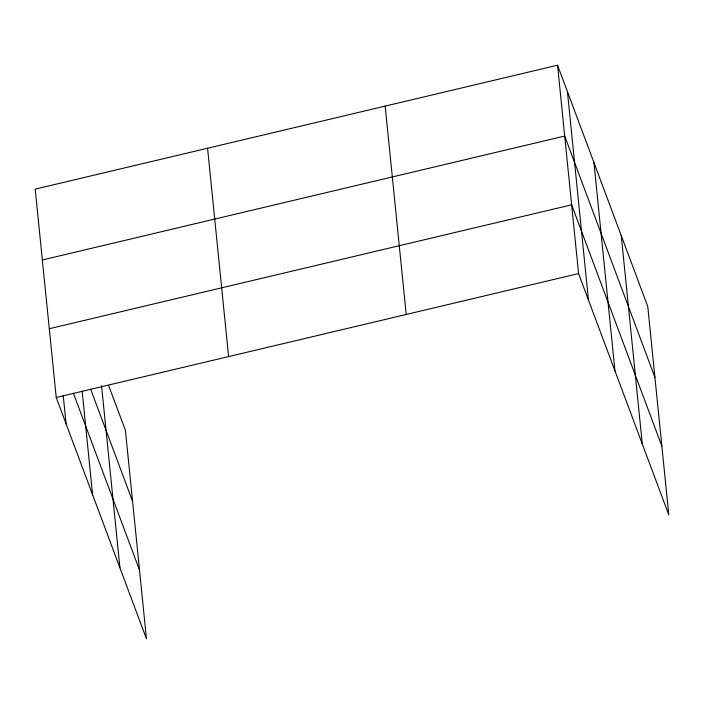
<?xml version="1.0" encoding="UTF-8"?>
<svg xmlns="http://www.w3.org/2000/svg" width="704" height="704" viewBox="0 0 704 704"><rect width="100%" height="100%" fill="white"/><g stroke="black" fill="none" stroke-linecap="round" stroke-linejoin="round"><path stroke-width="1.06" d="M557.55 65.217L578.582 273.583L668.8 514.879L647.768 306.522L557.55 65.217L35.2 189.121L56.232 397.478L146.45 638.783L125.418 430.417L108.513 385.194M42.346 259.961L564.705 136.066L654.922 377.362M49.289 328.724L571.639 204.82L661.857 446.125M56.232 397.478L578.582 273.583M90.658 389.171L132.563 501.266M73.374 393.14L139.506 570.02M621.254 235.594L642.286 443.96M593.938 162.527L614.962 370.894M567.424 91.608L588.447 299.974M385.176 106.102L406.208 314.468M207.574 148.236L228.606 356.594M101.543 385.651L119.926 567.864M82.148 391.107L92.611 494.789M63.228 395.49L66.097 423.87"/></g></svg>
